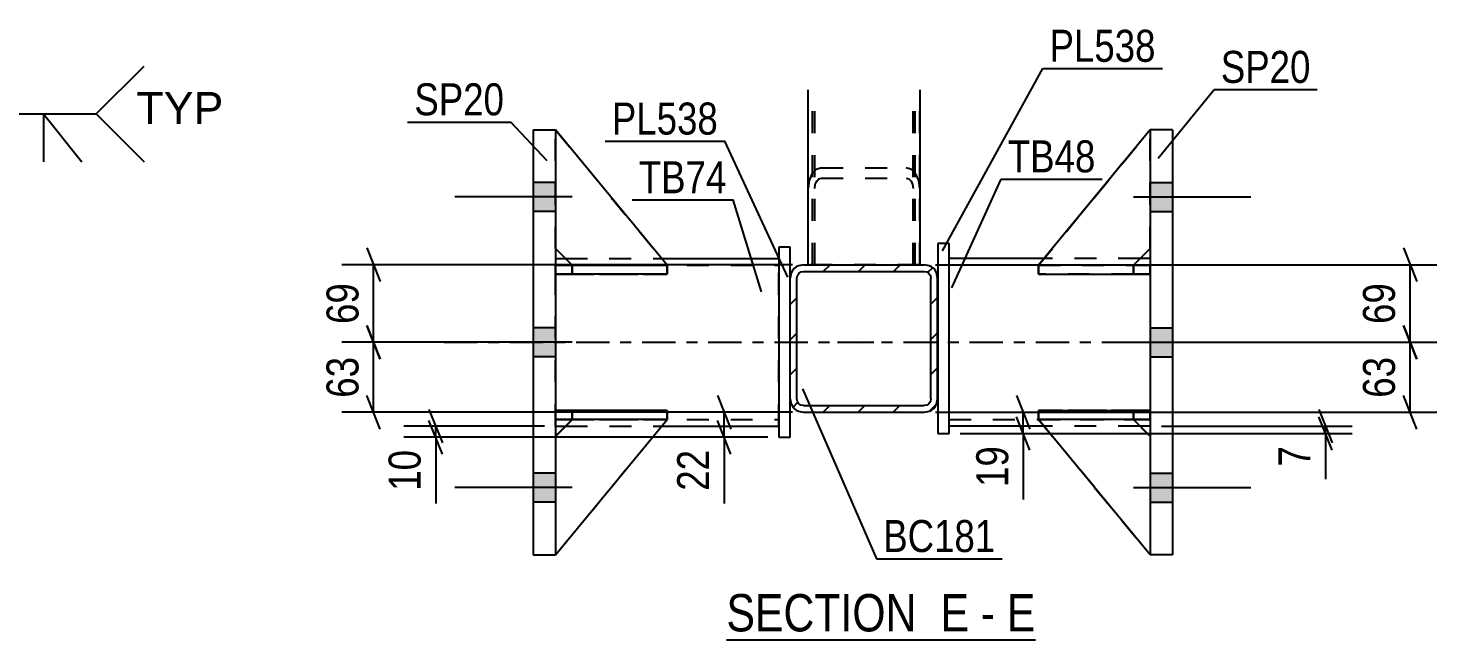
# Model space of a CAD drawing. Header units: millimetres. Extents: x 0 to 841, y 0 to 594.
# Drawn here: x 134.4 to 260.5, y 146.1 to 200.8 of the extents above; entities that cross this region are included whole.
import ezdxf

# ---------------------------------------------------------------- set-up
doc = ezdxf.new("R2010")
doc.units = ezdxf.units.MM
doc.linetypes.add('DXK_LINE_DOT2', pattern=[3.9198, 1.9599, -1.9599])
doc.linetypes.add('DXK_LINE_DOT3', pattern=[5.9187, 2.979, -0.9799, 0.9799, -0.9799])
doc.styles.add('Arial', font='ARIAL.TTF', dxfattribs={"height": 0.2})
doc.styles.add('Arial Narrow', font='ARIALN.TTF', dxfattribs={"height": 0.2})

# ---------------------------------------------------------------- blocks, each defined once
blk = doc.blocks.new('Unknown-318885291-15 - 1288')
at = {"color": 6, "linetype": 'Continuous'}
blk.add_line((196.89, 146.13), (224.54, 146.13), dxfattribs=at)
at = {"color": 0, "linetype": 'Continuous'}
for points in [[(215, 146.88), (215, 150.38), (196.89, 150.38), (196.89, 146.88)], [(218.6, 146.88), (218.6, 150.38), (216.05, 150.38), (216.05, 146.88)], [(220.93, 146.88), (220.93, 150.38), (219.65, 150.38), (219.65, 146.88)], [(224.54, 146.88), (224.54, 150.38), (221.98, 150.38), (221.98, 146.88)]]:
    blk.add_wipeout(points, dxfattribs=at)
at = {"color": 7, "linetype": 'Continuous', "style": 'Arial Narrow'}
for s, p in [('SECTION ', (196.89, 146.88)), ('E', (216.05, 146.88)), ('E', (221.98, 146.88)), ('-', (219.65, 146.88))]:
    blk.add_text(s, height=3.34, dxfattribs=at).set_placement(p)
blk = doc.blocks.new('Part-318885291-1305 - 1288')
at = {"color": 2, "linetype": 'Continuous'}
for p, q in [((216.82, 181.58), (215.82, 181.58)), ((215.82, 181.58), (215.82, 164.58)), ((216.82, 164.58), (216.82, 181.58)), ((215.82, 164.58), (216.82, 164.58))]:
    blk.add_line(p, q, dxfattribs=at)
blk = doc.blocks.new('Bolt-318885291-1454 - 1288')
at = {"linetype": 'Continuous'}
for points in [[(181.59, 184.44), (181.59, 187.04), (179.59, 187.04), (179.59, 184.44)], [(181.59, 184.44), (181.59, 187.04), (179.59, 187.04), (179.59, 184.44)], [(181.59, 184.44), (181.59, 187.04), (179.59, 187.04), (179.59, 184.44)], [(181.59, 171.44), (181.59, 174.04), (179.59, 174.04), (179.59, 171.44)], [(181.59, 171.44), (181.59, 174.04), (179.59, 174.04), (179.59, 171.44)], [(181.59, 158.44), (181.59, 161.04), (179.59, 161.04), (179.59, 158.44)], [(181.59, 158.44), (181.59, 161.04), (179.59, 161.04), (179.59, 158.44)], [(181.59, 158.44), (181.59, 161.04), (179.59, 161.04), (179.59, 158.44)]]:
    blk.add_hatch(color=1, dxfattribs=at).paths.add_polyline_path(points)
at = {"color": 1, "linetype": 'Continuous'}
for p, q in [((181.59, 187.04), (179.59, 187.04)), ((181.59, 187.04), (179.59, 187.04)), ((181.59, 187.04), (179.59, 187.04)), ((183.09, 185.74), (172.59, 185.74)), ((183.09, 185.74), (172.59, 185.74)), ((183.09, 185.74), (172.59, 185.74)), ((181.59, 184.44), (179.59, 184.44)), ((181.59, 184.44), (179.59, 184.44)), ((181.59, 184.44), (179.59, 184.44)), ((181.59, 174.04), (179.59, 174.04)), ((181.59, 174.04), (179.59, 174.04)), ((183.09, 172.74), (172.59, 172.74)), ((183.09, 172.74), (172.59, 172.74)), ((181.59, 171.44), (179.59, 171.44)), ((181.59, 171.44), (179.59, 171.44)), ((181.59, 161.04), (179.59, 161.04)), ((181.59, 161.04), (179.59, 161.04)), ((181.59, 161.04), (179.59, 161.04)), ((183.09, 159.74), (172.59, 159.74)), ((183.09, 159.74), (172.59, 159.74)), ((183.09, 159.74), (172.59, 159.74)), ((181.59, 158.44), (179.59, 158.44)), ((181.59, 158.44), (179.59, 158.44)), ((181.59, 158.44), (179.59, 158.44))]:
    blk.add_line(p, q, dxfattribs=at)
blk = doc.blocks.new('Part-318885291-1326 - 1288')
at = {"color": 7, "linetype": 'DXK_LINE_DOT2'}
for p, q in [((224.82, 165.83), (233.32, 165.83)), ((234.82, 153.74), (224.82, 165.83)), ((224.82, 165.83), (224.82, 165.83)), ((233.32, 165.83), (224.82, 165.83)), ((224.82, 165.83), (234.82, 153.74)), ((233.32, 165.83), (234.82, 164.33)), ((233.32, 165.83), (233.32, 165.83)), ((234.82, 164.33), (233.32, 165.83)), ((234.82, 164.33), (234.82, 153.74))]:
    blk.add_line(p, q, dxfattribs=at)
blk = doc.blocks.new('Part-318885291-1310 - 1288')
at = {"color": 2, "linetype": 'Continuous'}
for p, q in [((202.59, 181.24), (201.59, 181.24)), ((201.59, 181.24), (201.59, 164.24)), ((202.59, 178.48), (202.59, 181.24)), ((202.59, 164.24), (202.59, 167.68)), ((201.59, 164.24), (202.59, 164.24))]:
    blk.add_line(p, q, dxfattribs=at)
at = {"color": 7, "linetype": 'DXK_LINE_DOT2'}
blk.add_line((202.59, 167.68), (202.59, 178.48), dxfattribs=at)
blk = doc.blocks.new('Bolt-318885291-1453 - 1288')
at = {"linetype": 'Continuous'}
for points in [[(236.82, 184.44), (236.82, 187.04), (234.82, 187.04), (234.82, 184.44)], [(236.82, 184.44), (236.82, 187.04), (234.82, 187.04), (234.82, 184.44)], [(236.82, 184.44), (236.82, 187.04), (234.82, 187.04), (234.82, 184.44)], [(236.82, 171.44), (236.82, 174.04), (234.82, 174.04), (234.82, 171.44)], [(236.82, 171.44), (236.82, 174.04), (234.82, 174.04), (234.82, 171.44)], [(236.82, 158.44), (236.82, 161.04), (234.82, 161.04), (234.82, 158.44)], [(236.82, 158.44), (236.82, 161.04), (234.82, 161.04), (234.82, 158.44)], [(236.82, 158.44), (236.82, 161.04), (234.82, 161.04), (234.82, 158.44)]]:
    blk.add_hatch(color=1, dxfattribs=at).paths.add_polyline_path(points)
at = {"color": 1, "linetype": 'Continuous'}
for p, q in [((234.82, 187.04), (236.82, 187.04)), ((234.82, 187.04), (236.82, 187.04)), ((234.82, 187.04), (236.82, 187.04)), ((233.32, 185.74), (243.82, 185.74)), ((233.32, 185.74), (243.82, 185.74)), ((233.32, 185.74), (243.82, 185.74)), ((234.82, 184.44), (236.82, 184.44)), ((234.82, 184.44), (236.82, 184.44)), ((234.82, 184.44), (236.82, 184.44)), ((234.82, 174.04), (236.82, 174.04)), ((234.82, 174.04), (236.82, 174.04)), ((233.32, 172.74), (243.82, 172.74)), ((233.32, 172.74), (243.82, 172.74)), ((234.82, 171.44), (236.82, 171.44)), ((234.82, 171.44), (236.82, 171.44)), ((234.82, 161.04), (236.82, 161.04)), ((234.82, 161.04), (236.82, 161.04)), ((234.82, 161.04), (236.82, 161.04)), ((233.32, 159.74), (243.82, 159.74)), ((233.32, 159.74), (243.82, 159.74)), ((233.32, 159.74), (243.82, 159.74)), ((234.82, 158.44), (236.82, 158.44)), ((234.82, 158.44), (236.82, 158.44)), ((234.82, 158.44), (236.82, 158.44))]:
    blk.add_line(p, q, dxfattribs=at)
blk = doc.blocks.new('Part-318885291-1325 - 1288')
at = {"color": 2, "linetype": 'Continuous'}
for p, q in [((181.59, 180.24), (182.48, 180.24)), ((191.09, 180.24), (201.59, 180.24)), ((181.59, 165.24), (182.5, 165.24)), ((191.1, 165.24), (201.59, 165.24))]:
    blk.add_line(p, q, dxfattribs=at)
at = {"color": 7, "linetype": 'DXK_LINE_DOT2'}
for p, q in [((181.59, 165.24), (181.59, 180.24)), ((181.59, 179.64), (201.59, 179.64)), ((182.48, 180.24), (191.09, 180.24)), ((201.59, 165.24), (201.59, 180.24)), ((181.59, 165.84), (201.59, 165.84)), ((182.5, 165.24), (191.1, 165.24))]:
    blk.add_line(p, q, dxfattribs=at)
at = {"color": 7, "linetype": 'DXK_LINE_DOT3'}
blk.add_line((171.59, 172.74), (211.59, 172.74), dxfattribs=at)
blk = doc.blocks.new('Part-318885291-1327 - 1288')
at = {"color": 2, "linetype": 'Continuous'}
for p, q in [((224.82, 165.83), (224.82, 165.83)), ((233.32, 165.83), (224.82, 165.83)), ((234.82, 153.74), (224.82, 165.83)), ((233.32, 165.83), (233.32, 165.83)), ((233.32, 165.83), (234.82, 164.33))]:
    blk.add_line(p, q, dxfattribs=at)
at = {"color": 7, "linetype": 'DXK_LINE_DOT2'}
for p, q in [((224.82, 165.83), (233.32, 165.83)), ((234.82, 153.74), (224.82, 165.83)), ((233.32, 165.83), (234.82, 164.33)), ((234.82, 164.33), (234.82, 153.74))]:
    blk.add_line(p, q, dxfattribs=at)
blk = doc.blocks.new('Part-318885291-1328 - 1288')
at = {"color": 7, "linetype": 'DXK_LINE_DOT2'}
for p, q in [((234.82, 191.74), (224.82, 179.63)), ((224.82, 179.63), (234.82, 191.74)), ((234.82, 181.13), (234.82, 191.74)), ((233.32, 179.63), (234.82, 181.13)), ((233.32, 179.63), (234.82, 181.13)), ((224.82, 179.63), (233.32, 179.63)), ((224.82, 179.63), (224.82, 179.63)), ((233.32, 179.63), (224.82, 179.63)), ((233.32, 179.63), (233.32, 179.63))]:
    blk.add_line(p, q, dxfattribs=at)
blk = doc.blocks.new('Part-318885291-1481 - 1288')
at = {"color": 7, "linetype": 'DXK_LINE_DOT2'}
for p, q in [((204.19, 179.68), (204.19, 195.33)), ((204.79, 179.68), (204.79, 195.33)), ((213.59, 179.68), (213.59, 195.33)), ((214.19, 179.68), (214.19, 195.33)), ((204.93, 188.21), (204.54, 187.81)), ((205.39, 188.35), (204.93, 188.21)), ((205.39, 188.35), (212.99, 188.35)), ((213.45, 188.21), (212.99, 188.35)), ((213.84, 187.81), (213.45, 188.21)), ((204.28, 187.21), (204.19, 186.49)), ((204.54, 187.81), (204.28, 187.21)), ((204.79, 186.49), (204.84, 186.85)), ((204.84, 186.85), (204.97, 187.15)), ((204.97, 187.15), (205.16, 187.35)), ((205.16, 187.35), (205.39, 187.42)), ((205.39, 187.42), (212.99, 187.42)), ((212.99, 187.42), (213.22, 187.35)), ((213.22, 187.35), (213.42, 187.15)), ((213.42, 187.15), (213.55, 186.85)), ((213.55, 186.85), (213.59, 186.49)), ((214.1, 187.21), (213.84, 187.81)), ((214.19, 186.49), (214.1, 187.21)), ((204.19, 179.68), (214.19, 179.68))]:
    blk.add_line(p, q, dxfattribs=at)
blk = doc.blocks.new('Part-318885291-1353 - 1288')
at = {"color": 2, "linetype": 'Continuous'}
for p, q in [((181.59, 178.84), (181.59, 179.64)), ((181.59, 179.64), (190.34, 179.64)), ((191.59, 179.64), (191.58, 179.64)), ((191.59, 178.84), (191.59, 179.64)), ((191.59, 178.84), (181.59, 178.84)), ((181.59, 178.84), (181.59, 178.84))]:
    blk.add_line(p, q, dxfattribs=at)
at = {"color": 7, "linetype": 'DXK_LINE_DOT2'}
for p, q in [((183.09, 179.64), (181.59, 179.64)), ((183.09, 178.84), (183.09, 179.64)), ((183.09, 179.64), (191.58, 179.64)), ((181.59, 178.84), (183.09, 178.84)), ((183.09, 178.84), (191.59, 178.84))]:
    blk.add_line(p, q, dxfattribs=at)
blk = doc.blocks.new('Part-318885291-1368 - 1288')
at = {"color": 2, "linetype": 'Continuous'}
for p, q in [((236.82, 191.74), (234.82, 191.74)), ((234.82, 191.74), (234.82, 153.74)), ((236.82, 191.74), (236.82, 153.74)), ((236.82, 153.74), (234.82, 153.74))]:
    blk.add_line(p, q, dxfattribs=at)
blk = doc.blocks.new('Part-318885291-1373 - 1288')
at = {"color": 2, "linetype": 'Continuous'}
for p, q in [((179.59, 191.74), (181.59, 191.74)), ((179.59, 191.74), (179.59, 153.74)), ((181.59, 191.74), (181.59, 153.74)), ((179.59, 153.74), (181.59, 153.74))]:
    blk.add_line(p, q, dxfattribs=at)
blk = doc.blocks.new('Part-318885291-1377 - 1288')
at = {"color": 2, "linetype": 'Continuous'}
for p, q in [((183.09, 165.83), (181.59, 164.33)), ((181.59, 153.74), (191.59, 165.83)), ((191.59, 165.83), (183.09, 165.83)), ((183.09, 165.83), (183.09, 165.83)), ((191.59, 165.83), (191.59, 165.83))]:
    blk.add_line(p, q, dxfattribs=at)
at = {"color": 7, "linetype": 'DXK_LINE_DOT2'}
for p, q in [((181.59, 164.33), (183.09, 165.83)), ((181.59, 153.74), (191.59, 165.83)), ((183.09, 165.83), (191.59, 165.83)), ((181.59, 164.33), (181.59, 153.74))]:
    blk.add_line(p, q, dxfattribs=at)
blk = doc.blocks.new('Part-318885291-1378 - 1288')
at = {"color": 7, "linetype": 'DXK_LINE_DOT2'}
for p, q in [((181.59, 181.13), (181.59, 191.74)), ((181.59, 191.74), (191.59, 179.63)), ((181.59, 191.74), (191.59, 179.63)), ((183.09, 179.63), (181.59, 181.13)), ((183.09, 179.63), (181.59, 181.13)), ((191.59, 179.63), (183.09, 179.63)), ((183.09, 179.63), (183.09, 179.63)), ((183.09, 179.63), (191.59, 179.63)), ((191.59, 179.63), (191.59, 179.63))]:
    blk.add_line(p, q, dxfattribs=at)
blk = doc.blocks.new('Part-318885291-1379 - 1288')
at = {"color": 2, "linetype": 'Continuous'}
for p, q in [((181.59, 191.74), (181.59, 191.74)), ((181.59, 191.74), (181.59, 191.74)), ((191.59, 179.63), (181.59, 191.74)), ((183.08, 179.64), (181.59, 181.13)), ((190.34, 179.63), (191.59, 179.63)), ((191.59, 179.63), (191.59, 179.63))]:
    blk.add_line(p, q, dxfattribs=at)
at = {"color": 7, "linetype": 'DXK_LINE_DOT2'}
for p, q in [((181.59, 181.13), (181.59, 191.74)), ((181.59, 191.74), (191.59, 179.63)), ((183.09, 179.63), (181.59, 181.13)), ((183.09, 179.63), (183.08, 179.64)), ((191.59, 179.63), (183.09, 179.63)), ((183.09, 179.63), (183.09, 179.63)), ((183.09, 179.63), (190.34, 179.63))]:
    blk.add_line(p, q, dxfattribs=at)
blk = doc.blocks.new('Part-318885291-1380 - 1288')
at = {"color": 7, "linetype": 'DXK_LINE_DOT2'}
for p, q in [((181.59, 166.64), (183.09, 166.64)), ((191.59, 166.64), (181.59, 166.64)), ((181.59, 166.64), (181.59, 166.64)), ((181.59, 166.64), (181.59, 165.84)), ((181.59, 166.64), (181.59, 165.84)), ((183.09, 166.64), (191.59, 166.64)), ((183.09, 166.64), (183.09, 165.84)), ((191.59, 166.64), (191.59, 165.84)), ((183.09, 165.84), (181.59, 165.84)), ((181.59, 165.84), (191.59, 165.84)), ((181.59, 165.84), (181.59, 165.84)), ((191.59, 165.84), (183.09, 165.84))]:
    blk.add_line(p, q, dxfattribs=at)
blk = doc.blocks.new('Part-318885291-1466 - 1288')
at = {"color": 7, "linetype": 'DXK_LINE_DOT2'}
for p, q in [((181.59, 179.64), (183.09, 179.64)), ((191.36, 179.64), (181.59, 179.64)), ((181.59, 179.64), (181.59, 179.64)), ((181.59, 179.64), (181.59, 178.84)), ((181.59, 179.64), (181.59, 178.84)), ((183.09, 179.64), (191.59, 179.64)), ((183.09, 179.64), (183.09, 178.84)), ((191.59, 179.64), (191.59, 178.84)), ((183.09, 178.84), (181.59, 178.84)), ((181.59, 178.84), (191.59, 178.84)), ((181.59, 178.84), (181.59, 178.84)), ((191.59, 178.84), (183.09, 178.84))]:
    blk.add_line(p, q, dxfattribs=at)
blk = doc.blocks.new('Part-318885291-1467 - 1288')
at = {"color": 2, "linetype": 'Continuous'}
for p, q in [((181.59, 165.84), (181.59, 166.64)), ((191.59, 166.64), (181.59, 166.64)), ((191.59, 165.84), (191.59, 166.64)), ((191.59, 165.84), (181.59, 165.84)), ((181.59, 165.84), (181.59, 165.84))]:
    blk.add_line(p, q, dxfattribs=at)
at = {"color": 7, "linetype": 'DXK_LINE_DOT2'}
for p, q in [((183.09, 166.64), (181.59, 166.64)), ((183.09, 165.84), (183.09, 166.64)), ((191.59, 166.64), (183.09, 166.64)), ((181.59, 165.84), (183.09, 165.84)), ((183.09, 165.84), (191.59, 165.84))]:
    blk.add_line(p, q, dxfattribs=at)
blk = doc.blocks.new('Part-318885291-1468 - 1288')
at = {"color": 2, "linetype": 'Continuous'}
for p, q in [((234.82, 191.74), (224.82, 179.63)), ((234.82, 191.74), (234.82, 191.74)), ((234.82, 191.74), (234.82, 191.74)), ((233.33, 179.64), (234.82, 181.13)), ((226.06, 179.63), (224.82, 179.63)), ((224.82, 179.63), (224.82, 179.63))]:
    blk.add_line(p, q, dxfattribs=at)
at = {"color": 7, "linetype": 'DXK_LINE_DOT2'}
for p, q in [((234.82, 191.74), (224.82, 179.63)), ((234.82, 181.13), (234.82, 191.74)), ((233.32, 179.63), (234.82, 181.13)), ((233.32, 179.63), (224.82, 179.63)), ((233.32, 179.63), (226.06, 179.63)), ((233.32, 179.63), (233.33, 179.64)), ((233.32, 179.63), (233.32, 179.63))]:
    blk.add_line(p, q, dxfattribs=at)
blk = doc.blocks.new('Part-318885291-1469 - 1288')
at = {"color": 7, "linetype": 'DXK_LINE_DOT2'}
for p, q in [((224.82, 165.84), (224.82, 166.64)), ((224.82, 166.64), (233.32, 166.64)), ((234.82, 166.64), (224.82, 166.64)), ((233.32, 165.84), (233.32, 166.64)), ((233.32, 166.64), (234.82, 166.64)), ((234.82, 165.84), (234.82, 166.64)), ((234.82, 165.84), (234.82, 166.64)), ((234.82, 166.64), (234.82, 166.64)), ((233.32, 165.84), (224.82, 165.84)), ((224.82, 165.84), (234.82, 165.84)), ((234.82, 165.84), (233.32, 165.84)), ((234.82, 165.84), (234.82, 165.84))]:
    blk.add_line(p, q, dxfattribs=at)
blk = doc.blocks.new('Part-318885291-1470 - 1288')
at = {"color": 7, "linetype": 'DXK_LINE_DOT2'}
for p, q in [((224.82, 178.84), (224.82, 179.64)), ((224.82, 179.64), (233.32, 179.64)), ((234.82, 179.64), (224.82, 179.64)), ((233.32, 178.84), (233.32, 179.64)), ((233.32, 179.64), (234.82, 179.64)), ((234.82, 178.84), (234.82, 179.64)), ((234.82, 178.84), (234.82, 179.64)), ((234.82, 179.64), (234.82, 179.64)), ((233.32, 178.84), (224.82, 178.84)), ((224.82, 178.84), (234.82, 178.84)), ((234.82, 178.84), (233.32, 178.84)), ((234.82, 178.84), (234.82, 178.84))]:
    blk.add_line(p, q, dxfattribs=at)
blk = doc.blocks.new('Part-318885291-1471 - 1288')
at = {"color": 2, "linetype": 'Continuous'}
for p, q in [((224.82, 166.64), (234.82, 166.64)), ((224.82, 166.64), (224.82, 165.84)), ((234.82, 166.64), (234.82, 166.64)), ((234.82, 165.84), (234.82, 166.64)), ((234.82, 165.84), (224.82, 165.84))]:
    blk.add_line(p, q, dxfattribs=at)
at = {"color": 7, "linetype": 'DXK_LINE_DOT2'}
for p, q in [((233.32, 166.64), (224.82, 166.64)), ((234.82, 166.64), (233.32, 166.64)), ((233.32, 166.64), (233.32, 165.84)), ((234.82, 166.64), (234.82, 166.64)), ((224.82, 165.84), (233.32, 165.84)), ((233.32, 165.84), (234.82, 165.84))]:
    blk.add_line(p, q, dxfattribs=at)
blk = doc.blocks.new('Part-318885291-1472 - 1288')
at = {"color": 2, "linetype": 'Continuous'}
for p, q in [((224.82, 179.64), (224.82, 179.64)), ((224.82, 179.64), (224.82, 178.84)), ((234.82, 179.64), (226.06, 179.64)), ((234.82, 179.64), (234.82, 179.64)), ((234.82, 179.64), (234.82, 178.84)), ((224.82, 178.84), (234.82, 178.84))]:
    blk.add_line(p, q, dxfattribs=at)
at = {"color": 7, "linetype": 'DXK_LINE_DOT2'}
for p, q in [((226.06, 179.64), (224.82, 179.64)), ((233.32, 179.64), (224.82, 179.64)), ((233.32, 179.64), (234.82, 179.64)), ((233.32, 179.64), (233.32, 178.84)), ((234.82, 179.64), (234.82, 179.64)), ((224.82, 178.84), (233.32, 178.84)), ((233.32, 178.84), (234.82, 178.84))]:
    blk.add_line(p, q, dxfattribs=at)
blk = doc.blocks.new('Part-318885291-1473 - 1288')
at = {"color": 7, "linetype": 'DXK_LINE_DOT2'}
for p, q in [((183.09, 165.83), (181.59, 164.33)), ((181.59, 153.74), (191.59, 165.83)), ((181.59, 164.33), (183.09, 165.83)), ((181.59, 153.74), (191.59, 165.83)), ((191.59, 165.83), (183.09, 165.83)), ((183.09, 165.83), (183.09, 165.83)), ((183.09, 165.83), (191.59, 165.83)), ((191.59, 165.83), (191.59, 165.83)), ((181.59, 164.33), (181.59, 153.74))]:
    blk.add_line(p, q, dxfattribs=at)
blk = doc.blocks.new('Part-318885291-1482 - 1288')
at = {"color": 2, "linetype": 'Continuous'}
for p, q in [((204.19, 179.68), (204.19, 195.33)), ((214.19, 195.33), (214.19, 179.68))]:
    blk.add_line(p, q, dxfattribs=at)
at = {"color": 7, "linetype": 'DXK_LINE_DOT2'}
for p, q in [((204.59, 179.68), (204.59, 195.33)), ((213.79, 179.68), (213.79, 195.33)), ((214.19, 179.68), (204.19, 179.68))]:
    blk.add_line(p, q, dxfattribs=at)
blk = doc.blocks.new('Part-318885291-1503 - 1288')
at = {"linetype": 'Continuous'}
h = blk.add_hatch(dxfattribs=at)
h.set_pattern_fill('', scale=0.7, style=0, pattern_type=0)
h.set_pattern_definition([(45, (215.0508, 166.5687), (-1.57154, 1.57154), [])])
h.paths.add_polyline_path([(214.59, 166.48), (215.05, 166.57), (215.44, 166.83), (215.7, 167.22), (215.79, 167.68), (215.79, 178.48), (215.7, 178.94), (215.44, 179.33), (215.05, 179.59), (214.59, 179.68), (203.79, 179.68), (203.33, 179.59), (202.94, 179.33), (202.68, 178.94), (202.59, 178.48), (202.59, 167.68), (202.68, 167.22), (202.94, 166.83), (203.33, 166.57), (203.79, 166.48)])
h.paths.add_polyline_path([(203.79, 167.08), (203.56, 167.12), (203.37, 167.25), (203.24, 167.45), (203.19, 167.68), (203.19, 178.48), (203.24, 178.71), (203.37, 178.9), (203.56, 179.03), (203.79, 179.08), (214.59, 179.08), (214.82, 179.03), (215.02, 178.9), (215.15, 178.71), (215.19, 178.48), (215.19, 167.68), (215.15, 167.45), (215.02, 167.25), (214.82, 167.12), (214.59, 167.08)])
at = {"color": 2, "linetype": 'Continuous'}
for p, q in [((203.79, 179.68), (203.33, 179.59)), ((203.56, 179.03), (203.79, 179.08)), ((203.79, 179.68), (214.59, 179.68)), ((203.79, 179.08), (214.59, 179.08)), ((215.05, 179.59), (214.59, 179.68)), ((214.59, 179.08), (214.82, 179.03)), ((202.68, 178.94), (202.59, 178.48)), ((202.59, 167.68), (202.59, 178.48)), ((203.19, 178.48), (203.24, 178.71)), ((203.19, 167.68), (203.19, 178.48)), ((203.24, 178.71), (203.37, 178.9)), ((203.37, 178.9), (203.56, 179.03)), ((214.82, 179.03), (215.02, 178.9)), ((215.02, 178.9), (215.15, 178.71)), ((215.15, 178.71), (215.19, 178.48)), ((215.19, 167.68), (215.19, 178.48)), ((215.79, 178.48), (215.7, 178.94)), ((215.79, 167.68), (215.79, 178.48)), ((202.59, 167.68), (202.68, 167.22)), ((203.24, 167.45), (203.19, 167.68)), ((203.37, 167.25), (203.24, 167.45)), ((203.33, 166.57), (203.79, 166.48)), ((203.56, 167.12), (203.37, 167.25)), ((203.79, 167.08), (203.56, 167.12)), ((203.79, 167.08), (214.59, 167.08)), ((203.79, 166.48), (214.59, 166.48)), ((214.82, 167.12), (214.59, 167.08)), ((214.59, 166.48), (215.05, 166.57)), ((215.02, 167.25), (214.82, 167.12)), ((215.15, 167.45), (215.02, 167.25)), ((215.19, 167.68), (215.15, 167.45)), ((215.7, 167.22), (215.79, 167.68))]:
    blk.add_line(p, q, dxfattribs=at)
at = {"color": 7, "linetype": 'DXK_LINE_DOT3'}
blk.add_line((209.19, 173.08), (209.19, 173.08), dxfattribs=at)
at = {"color": 2, "linetype": 'Continuous'}
for centre, start, end in [((203.79, 178.48), 112.5, 157.5), ((214.59, 178.48), 22.5, 67.5), ((203.79, 167.68), 202.5, 247.5), ((214.59, 167.68), 292.5, 337.5)]:
    blk.add_arc(centre, 1.2, start, end, dxfattribs=at)
blk = doc.blocks.new('Part-318885291-1512 - 1288')
at = {"color": 2, "linetype": 'Continuous'}
for p, q in [((225.32, 180.24), (216.82, 180.24)), ((234.82, 180.24), (233.92, 180.24)), ((225.31, 165.24), (216.82, 165.24)), ((234.82, 165.24), (233.91, 165.24))]:
    blk.add_line(p, q, dxfattribs=at)
at = {"color": 7, "linetype": 'DXK_LINE_DOT2'}
for p, q in [((216.82, 165.24), (216.82, 180.24)), ((234.82, 179.64), (216.82, 179.64)), ((233.92, 180.24), (225.32, 180.24)), ((234.82, 180.24), (234.82, 165.24)), ((216.82, 165.84), (234.82, 165.84)), ((233.91, 165.24), (225.31, 165.24))]:
    blk.add_line(p, q, dxfattribs=at)
at = {"color": 7, "linetype": 'DXK_LINE_DOT3'}
blk.add_line((206.82, 172.74), (244.82, 172.74), dxfattribs=at)
blk = doc.blocks.new('StraightDimension-318885291-1544 - 1288')
at = {"color": 7, "linetype": 'Continuous'}
for p, q in [((222.86, 167.98), (224.06, 164.98)), ((215.59, 166.48), (225.86, 166.48)), ((223.46, 164.58), (223.46, 166.48)), ((224.06, 163.08), (222.86, 166.08)), ((217.82, 164.58), (225.86, 164.58)), ((223.46, 164.58), (223.46, 158.67)), ((223.46, 164.58), (223.46, 158.67))]:
    blk.add_line(p, q, dxfattribs=at)
at = {"color": 0}
blk.add_wipeout([(222.71, 164.05), (218.51, 164.05), (218.51, 159.2), (222.71, 159.2)], dxfattribs=at)
at = {"color": 3, "style": 'Arial Narrow'}
blk.add_text('19', height=2.863, rotation=90.0002, dxfattribs=at).set_placement((222.11, 159.8))
blk = doc.blocks.new('StraightDimension-318885291-1555 - 1288')
at = {"color": 7, "linetype": 'Continuous'}
for p, q in [((196.09, 167.98), (197.29, 164.98)), ((202.79, 166.48), (193.84, 166.48)), ((196.69, 164.24), (196.69, 166.48)), ((197.29, 162.74), (196.09, 165.74)), ((200.59, 164.24), (193.84, 164.24)), ((196.69, 164.24), (196.69, 158.33)), ((196.69, 164.24), (196.69, 158.33))]:
    blk.add_line(p, q, dxfattribs=at)
at = {"color": 0}
blk.add_wipeout([(195.93, 163.72), (191.73, 163.72), (191.73, 158.86), (195.93, 158.86)], dxfattribs=at)
at = {"color": 3, "style": 'Arial Narrow'}
blk.add_text('22', height=2.863, rotation=90.0002, dxfattribs=at).set_placement((195.34, 159.46))
blk = doc.blocks.new('StraightDimension-318885291-1577 - 1288')
at = {"color": 7, "linetype": 'Continuous'}
for p, q in [((257.48, 174.24), (258.68, 171.24)), ((243.42, 172.74), (260.48, 172.74)), ((258.08, 166.48), (258.08, 172.74)), ((258.68, 164.98), (257.48, 167.98)), ((215.59, 166.48), (260.48, 166.48))]:
    blk.add_line(p, q, dxfattribs=at)
at = {"color": 0}
blk.add_wipeout([(257.33, 172.04), (253.13, 172.04), (253.13, 167.18), (257.33, 167.18)], dxfattribs=at)
at = {"color": 3, "style": 'Arial Narrow'}
blk.add_text('63', height=2.863, rotation=90.0002, dxfattribs=at).set_placement((256.73, 167.78))
blk = doc.blocks.new('StraightDimension-318885291-1532 - 1288')
at = {"color": 7, "linetype": 'Continuous'}
for p, q in [((249.91, 166.74), (251.11, 163.74)), ((235.82, 165.24), (252.91, 165.24)), ((251.11, 163.08), (249.91, 166.08)), ((250.51, 164.58), (250.51, 165.24)), ((217.82, 164.58), (252.91, 164.58)), ((250.51, 164.58), (250.51, 160.5)), ((250.51, 164.58), (250.51, 160.5))]:
    blk.add_line(p, q, dxfattribs=at)
at = {"color": 0}
blk.add_wipeout([(249.76, 164.05), (245.56, 164.05), (245.56, 161.02), (249.76, 161.02)], dxfattribs=at)
at = {"color": 3, "style": 'Arial Narrow'}
blk.add_text('7', height=2.86, rotation=90.0002, dxfattribs=at).set_placement((249.16, 161.62))
blk = doc.blocks.new('StraightDimension-318885291-1587 - 1288')
at = {"color": 7, "linetype": 'Continuous'}
for p, q in [((164.7, 181.18), (165.9, 178.18)), ((202.79, 179.68), (162.45, 179.68)), ((165.3, 172.74), (165.3, 179.68)), ((165.9, 171.24), (164.7, 174.24)), ((173.63, 172.74), (162.45, 172.74))]:
    blk.add_line(p, q, dxfattribs=at)
at = {"color": 0}
blk.add_wipeout([(164.55, 178.64), (160.35, 178.64), (160.35, 173.78), (164.55, 173.78)], dxfattribs=at)
at = {"color": 3, "style": 'Arial Narrow'}
blk.add_text('69', height=2.863, rotation=90.0002, dxfattribs=at).set_placement((163.95, 174.38))
blk = doc.blocks.new('StraightDimension-318885291-1516 - 1288')
at = {"color": 7, "linetype": 'Continuous'}
for p, q in [((170.26, 166.74), (171.46, 163.74)), ((180.59, 165.24), (168.01, 165.24)), ((171.46, 162.74), (170.26, 165.74)), ((170.86, 164.24), (170.86, 165.24)), ((200.59, 164.24), (168.01, 164.24)), ((170.86, 164.24), (170.86, 158.33)), ((170.86, 164.24), (170.86, 158.33))]:
    blk.add_line(p, q, dxfattribs=at)
at = {"color": 0}
blk.add_wipeout([(170.11, 163.72), (165.91, 163.72), (165.91, 158.86), (170.11, 158.86)], dxfattribs=at)
at = {"color": 3, "style": 'Arial Narrow'}
blk.add_text('10', height=2.863, rotation=90.0002, dxfattribs=at).set_placement((169.51, 159.46))
blk = doc.blocks.new('StraightDimension-318885291-1566 - 1288')
at = {"color": 7, "linetype": 'Continuous'}
for p, q in [((257.48, 181.18), (258.68, 178.18)), ((215.59, 179.68), (260.48, 179.68)), ((258.08, 172.74), (258.08, 179.68)), ((258.68, 171.24), (257.48, 174.24)), ((243.42, 172.74), (260.48, 172.74))]:
    blk.add_line(p, q, dxfattribs=at)
at = {"color": 0}
blk.add_wipeout([(257.33, 178.64), (253.13, 178.64), (253.13, 173.78), (257.33, 173.78)], dxfattribs=at)
at = {"color": 3, "style": 'Arial Narrow'}
blk.add_text('69', height=2.863, rotation=90.0002, dxfattribs=at).set_placement((256.73, 174.38))
blk = doc.blocks.new('StraightDimension-318885291-1598 - 1288')
at = {"color": 7, "linetype": 'Continuous'}
for p, q in [((164.7, 174.24), (165.9, 171.24)), ((173.63, 172.74), (162.45, 172.74)), ((165.3, 166.48), (165.3, 172.74)), ((165.9, 164.98), (164.7, 167.98)), ((202.79, 166.48), (162.45, 166.48))]:
    blk.add_line(p, q, dxfattribs=at)
at = {"color": 0}
blk.add_wipeout([(164.55, 172.04), (160.35, 172.04), (160.35, 167.18), (164.55, 167.18)], dxfattribs=at)
at = {"color": 3, "style": 'Arial Narrow'}
blk.add_text('63', height=2.863, rotation=90.0002, dxfattribs=at).set_placement((163.95, 167.78))
blk = doc.blocks.new('WeldMark-318885291-1867 - 1609')
at = {"linetype": 'Continuous'}
blk.add_hatch(color=30, dxfattribs=at).paths.add_polyline_path([(120.4, 181.86), (117.69, 180.37), (119.38, 182.96)])
at = {"color": 30, "linetype": 'Continuous'}
for p, q in [((117.69, 180.37), (131.47, 193.16)), ((131.47, 193.16), (140.47, 193.16))]:
    blk.add_line(p, q, dxfattribs=at)
at = {"color": 3, "linetype": 'Continuous'}
for q in [(139.18, 188.88), (135.76, 188.88)]:
    blk.add_line((135.76, 193.16), q, dxfattribs=at)
for start, end in [(90, 270), (270, 90)]:
    blk.add_arc((131.47, 193.16), 1.5, start, end, dxfattribs=at)
at = {"color": 0, "linetype": 'Continuous'}
blk.add_wipeout([(151.85, 192.26), (151.85, 195.26), (144.07, 195.26), (144.07, 192.26)], dxfattribs=at)
blk.add_wipeout([(151.85, 192.26), (151.85, 195.26), (144.07, 195.26), (144.07, 192.26)], dxfattribs=at)
at = {"color": 3, "linetype": 'Continuous'}
for q in [(144.76, 197.45), (144.76, 188.88)]:
    blk.add_line((140.47, 193.16), q, dxfattribs=at)
at = {"color": 3, "linetype": 'Continuous', "style": 'Arial'}
blk.add_text('TYP', height=2.865, dxfattribs=at).set_placement((144.07, 192.26))
blk = doc.blocks.new('Mark-318885291-1364 - 1288')
at = {"color": 0}
blk.add_wipeout([(249.18, 195.94), (249.18, 198.94), (241.14, 198.94), (241.14, 195.94)], dxfattribs=at)
blk.add_wipeout([(249.18, 195.94), (249.18, 198.94), (241.14, 198.94), (241.14, 195.94)], dxfattribs=at)
at = {"color": 30, "linetype": 'Continuous'}
for p, q in [((235.54, 189.21), (240.54, 195.34)), ((240.54, 195.34), (249.78, 195.34))]:
    blk.add_line(p, q, dxfattribs=at)
at = {"color": 3, "style": 'Arial Narrow'}
blk.add_text('SP20', height=2.863, dxfattribs=at).set_placement((241.14, 195.94))
blk = doc.blocks.new('Mark-318885291-1300 - 1288')
at = {"color": 0}
blk.add_wipeout([(235.32, 197.83), (235.32, 200.83), (225.81, 200.83), (225.81, 197.83)], dxfattribs=at)
blk.add_wipeout([(235.32, 197.83), (235.32, 200.83), (225.81, 200.83), (225.81, 197.83)], dxfattribs=at)
at = {"color": 30, "linetype": 'Continuous'}
for p, q in [((216.24, 180.92), (225.21, 197.23)), ((225.21, 197.23), (235.92, 197.23))]:
    blk.add_line(p, q, dxfattribs=at)
at = {"color": 3, "style": 'Arial Narrow'}
blk.add_text('PL538', height=2.863, dxfattribs=at).set_placement((225.81, 197.83))
blk = doc.blocks.new('Mark-318885291-1321 - 1288')
at = {"color": 0}
blk.add_wipeout([(196.9, 186.07), (196.9, 189.07), (189.04, 189.07), (189.04, 186.07)], dxfattribs=at)
blk.add_wipeout([(196.9, 186.07), (196.9, 189.07), (189.04, 189.07), (189.04, 186.07)], dxfattribs=at)
at = {"color": 30, "linetype": 'Continuous'}
for p in [(188.44, 185.47), (200.03, 177.24)]:
    blk.add_line(p, (197.5, 185.47), dxfattribs=at)
at = {"color": 3, "style": 'Arial Narrow'}
blk.add_text('TB74', height=2.863, dxfattribs=at).set_placement((189.04, 186.07))
blk = doc.blocks.new('Mark-318885291-1369 - 1288')
at = {"color": 0}
blk.add_wipeout([(176.99, 193.04), (176.99, 196.04), (168.95, 196.04), (168.95, 193.04)], dxfattribs=at)
blk.add_wipeout([(176.99, 193.04), (176.99, 196.04), (168.95, 196.04), (168.95, 193.04)], dxfattribs=at)
at = {"color": 30, "linetype": 'Continuous'}
for p in [(168.35, 192.44), (180.83, 188.96)]:
    blk.add_line(p, (177.59, 192.44), dxfattribs=at)
at = {"color": 3, "style": 'Arial Narrow'}
blk.add_text('SP20', height=2.863, dxfattribs=at).set_placement((168.95, 193.04))
blk = doc.blocks.new('Mark-318885291-1306 - 1288')
at = {"color": 0}
blk.add_wipeout([(196.13, 191.32), (196.13, 194.32), (186.63, 194.32), (186.63, 191.32)], dxfattribs=at)
blk.add_wipeout([(196.13, 191.32), (196.13, 194.32), (186.63, 194.32), (186.63, 191.32)], dxfattribs=at)
at = {"color": 30, "linetype": 'Continuous'}
for p in [(186.03, 190.72), (202.37, 178.56)]:
    blk.add_line(p, (196.73, 190.72), dxfattribs=at)
at = {"color": 3, "style": 'Arial Narrow'}
blk.add_text('PL538', height=2.863, dxfattribs=at).set_placement((186.63, 191.32))
blk = doc.blocks.new('Mark-318885291-1508 - 1288')
at = {"color": 0}
blk.add_wipeout([(229.92, 187.94), (229.92, 190.94), (222.07, 190.94), (222.07, 187.94)], dxfattribs=at)
blk.add_wipeout([(229.92, 187.94), (229.92, 190.94), (222.07, 190.94), (222.07, 187.94)], dxfattribs=at)
at = {"color": 30, "linetype": 'Continuous'}
for p, q in [((217.06, 177.61), (221.47, 187.34)), ((221.47, 187.34), (230.52, 187.34))]:
    blk.add_line(p, q, dxfattribs=at)
at = {"color": 3, "style": 'Arial Narrow'}
blk.add_text('TB48', height=2.863, dxfattribs=at).set_placement((222.07, 187.94))
blk = doc.blocks.new('Mark-318885291-1499 - 1288')
at = {"color": 0}
blk.add_wipeout([(220.97, 153.98), (220.97, 156.98), (210.92, 156.98), (210.92, 153.98)], dxfattribs=at)
blk.add_wipeout([(220.97, 153.98), (220.97, 156.98), (210.92, 156.98), (210.92, 153.98)], dxfattribs=at)
at = {"color": 30, "linetype": 'Continuous'}
for p, q in [((203.7, 168.59), (210.32, 153.38)), ((210.32, 153.38), (221.57, 153.38))]:
    blk.add_line(p, q, dxfattribs=at)
at = {"color": 3, "style": 'Arial Narrow'}
blk.add_text('BC181', height=2.863, dxfattribs=at).set_placement((210.92, 153.98))

msp = doc.modelspace()

# ---------------------------------------------------------------- block references
for name in ['WeldMark-318885291-1867 - 1609', 'Part-318885291-1481 - 1288', 'Part-318885291-1482 - 1288', 'Part-318885291-1373 - 1288', 'Part-318885291-1378 - 1288', 'Part-318885291-1379 - 1288', 'Part-318885291-1328 - 1288', 'Part-318885291-1468 - 1288', 'Part-318885291-1368 - 1288', 'Bolt-318885291-1454 - 1288', 'Bolt-318885291-1453 - 1288', 'Part-318885291-1310 - 1288', 'Part-318885291-1305 - 1288', 'Part-318885291-1325 - 1288', 'Part-318885291-1353 - 1288', 'Part-318885291-1466 - 1288', 'Part-318885291-1503 - 1288', 'Part-318885291-1512 - 1288', 'Part-318885291-1470 - 1288', 'Part-318885291-1472 - 1288', 'Part-318885291-1380 - 1288', 'Part-318885291-1467 - 1288', 'Part-318885291-1469 - 1288', 'Part-318885291-1471 - 1288', 'Part-318885291-1377 - 1288', 'Part-318885291-1473 - 1288', 'Part-318885291-1326 - 1288', 'Part-318885291-1327 - 1288', 'Unknown-318885291-15 - 1288']:
    msp.add_blockref(name, (0, 0))

# ---------------------------------------------------------------- next in the draw order: block references
for name in ['Mark-318885291-1364 - 1288', 'Mark-318885291-1369 - 1288', 'StraightDimension-318885291-1587 - 1288', 'StraightDimension-318885291-1555 - 1288', 'StraightDimension-318885291-1544 - 1288']:
    msp.add_blockref(name, (0, 0))

# ---------------------------------------------------------------- next in the draw order: block references
for name in ['Mark-318885291-1321 - 1288', 'StraightDimension-318885291-1577 - 1288', 'StraightDimension-318885291-1516 - 1288']:
    msp.add_blockref(name, (0, 0))

# ---------------------------------------------------------------- next in the draw order: block references
for name in ['Mark-318885291-1306 - 1288', 'StraightDimension-318885291-1566 - 1288', 'StraightDimension-318885291-1598 - 1288', 'StraightDimension-318885291-1532 - 1288']:
    msp.add_blockref(name, (0, 0))

# ---------------------------------------------------------------- next in the draw order: block references
for name in ['Mark-318885291-1300 - 1288', 'Mark-318885291-1499 - 1288']:
    msp.add_blockref(name, (0, 0))

# ---------------------------------------------------------------- next in the draw order: block references
msp.add_blockref('Mark-318885291-1508 - 1288', (0, 0))

doc.saveas('drawing.dxf')
